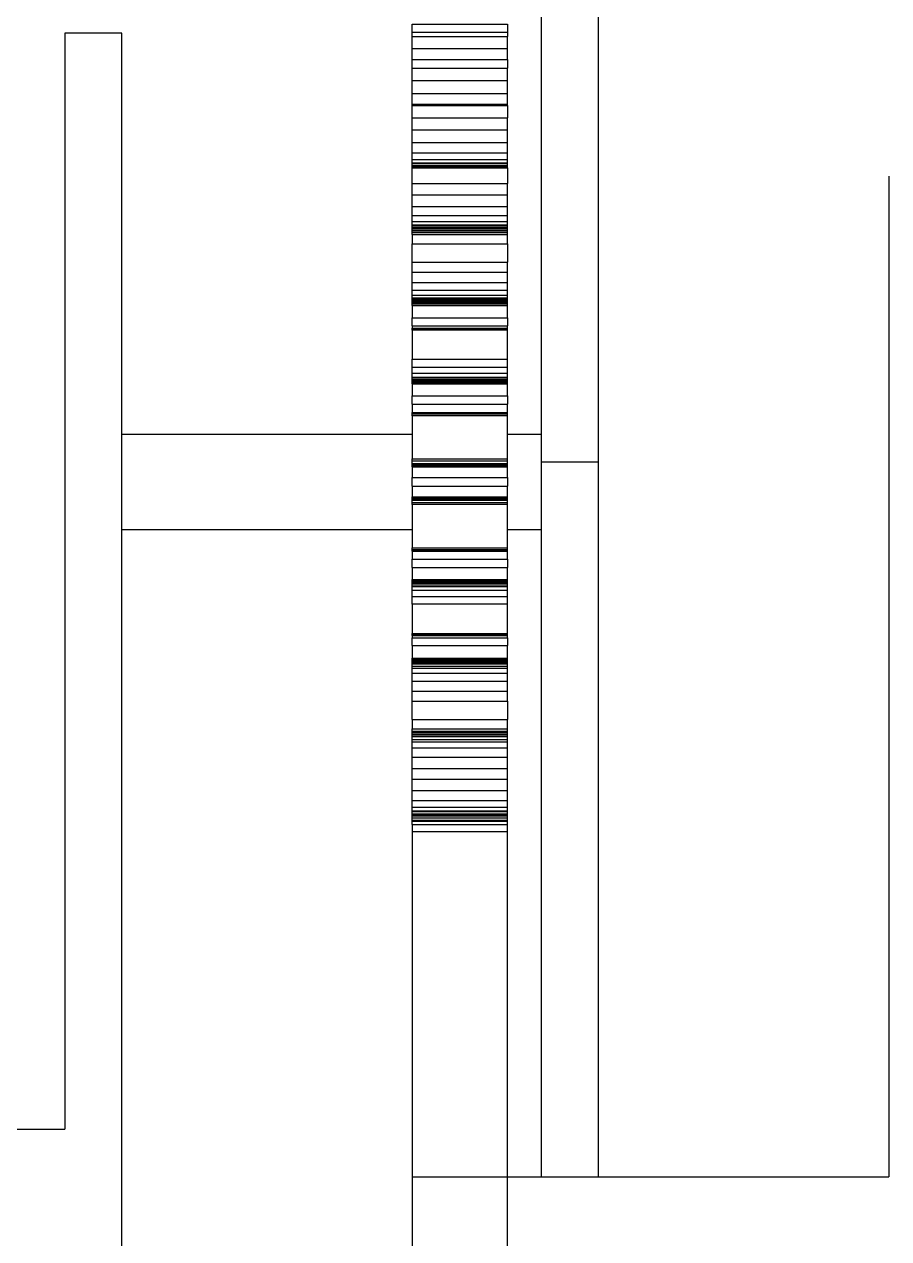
# Model space of a CAD drawing. Extents: x -518 to 2151, y -2845 to -846.
# Drawn here: x 164.6 to 255.3, y -1955.6 to -1828.1 of the extents above; entities that cross this region are included whole.
import ezdxf

# ---------------------------------------------------------------- set-up
doc = ezdxf.new("R2010")
doc.units = 0
doc.layers.get('0').update_dxf_attribs({"linetype": 'CONTINUOUS'})

msp = doc.modelspace()

# ---------------------------------------------------------------- linework, layer by layer
at = {"lineweight": 25}
for p, q in [((218.82101, -1804.0952), (218.82101, -1874.0952)), ((224.82101, -1874.0952), (224.82101, -1810.0952)), ((168.82101, -1829.0952), (168.82101, -1944.0952)), ((174.82101, -1829.0952), (168.82101, -1829.0952)), ((174.82101, -1829.0952), (168.82101, -1829.0952)), ((174.82101, -2079.0952), (174.82101, -1829.0952)), ((255.29301, -1844.0952), (255.29301, -1949.0952)), ((215.29301, -1860.23421), (205.29301, -1860.23421)), ((205.29301, -1860.23421), (205.29301, -1863.29208)), ((215.29301, -1863.29208), (215.29301, -1860.23421)), ((205.29301, -1863.29208), (215.29301, -1863.29208)), ((215.29301, -1869.23458), (205.29301, -1869.23458)), ((205.29301, -1869.23458), (205.29301, -1873.76031)), ((215.29301, -1873.76031), (215.29301, -1869.23458)), ((205.29301, -1873.76031), (215.29301, -1873.76031)), ((218.82101, -1874.0952), (218.82101, -1949.0952)), ((224.82101, -1874.0952), (218.82101, -1874.0952)), ((224.82101, -1949.0952), (224.82101, -1874.0952)), ((205.29301, -1878.54551), (205.29301, -1883.07125)), ((215.29301, -1878.54551), (205.29301, -1878.54551)), ((215.29301, -1883.07125), (215.29301, -1878.54551)), ((205.29301, -1883.07125), (215.29301, -1883.07125)), ((215.29301, -1889.01375), (205.29301, -1889.01375)), ((205.29301, -1889.01375), (205.29301, -1892.07161)), ((215.29301, -1892.07161), (215.29301, -1889.01375)), ((205.29301, -1892.07161), (215.29301, -1892.07161)), ((205.29301, -1912.8452), (205.29301, -1995.3452)), ((205.29301, -1912.8452), (215.29301, -1912.8452)), ((215.29301, -1995.3452), (215.29301, -1912.8452)), ((68.82101, -1944.0952), (168.82101, -1944.0952)), ((205.29301, -1949.0952), (205.29301, -1959.0952)), ((205.29301, -1949.0952), (255.29301, -1949.0952))]:
    msp.add_line(p, q, dxfattribs=at)
at = {"color": 6, "lineweight": 25}
for p, q in [((205.29301, -1828.14997), (215.29301, -1828.14997)), ((205.29301, -1828.98157), (205.29301, -1828.14997)), ((215.29301, -1828.14997), (215.29301, -1828.98157)), ((205.29301, -1828.98157), (215.29301, -1828.98157)), ((205.29301, -1829.44103), (205.29301, -1828.98157)), ((205.29301, -1829.44103), (215.29301, -1829.44103)), ((205.29301, -1830.69013), (205.29301, -1829.44103)), ((215.29301, -1828.98157), (215.29301, -1829.44103)), ((215.29301, -1830.69013), (215.29301, -1829.44103)), ((205.29301, -1830.69013), (215.29301, -1830.69013)), ((205.29301, -1831.86216), (205.29301, -1830.69013)), ((215.29301, -1831.86216), (215.29301, -1830.69013)), ((205.29301, -1831.86216), (215.29301, -1831.86216)), ((205.29301, -1832.761), (205.29301, -1831.86216)), ((215.29301, -1831.86216), (215.29301, -1832.761)), ((205.29301, -1832.761), (215.29301, -1832.761)), ((205.29301, -1834.0438), (205.29301, -1832.761)), ((215.29301, -1834.0438), (215.29301, -1832.761)), ((205.29301, -1834.0438), (215.29301, -1834.0438)), ((205.29301, -1835.39843), (205.29301, -1834.0438)), ((215.29301, -1835.39843), (215.29301, -1834.0438)), ((205.29301, -1835.39843), (215.29301, -1835.39843)), ((205.29301, -1836.52118), (205.29301, -1835.39843)), ((215.29301, -1836.52118), (215.29301, -1835.39843)), ((205.29301, -1836.52118), (215.29301, -1836.52118)), ((205.29301, -1836.67846), (205.29301, -1836.52118)), ((205.29301, -1836.67846), (215.29301, -1836.67846)), ((205.29301, -1837.97741), (205.29301, -1836.67846)), ((215.29301, -1836.67846), (215.29301, -1836.52118)), ((215.29301, -1836.67846), (215.29301, -1837.97741)), ((205.29301, -1839.23785), (205.29301, -1837.9774)), ((205.29301, -1837.97741), (215.29301, -1837.97741)), ((215.29301, -1839.23785), (215.29301, -1837.9774)), ((205.29301, -1839.23785), (215.29301, -1839.23785)), ((205.29301, -1840.5505), (205.29301, -1839.23785)), ((215.29301, -1840.5505), (215.29301, -1839.23785)), ((205.29301, -1840.5505), (215.29301, -1840.5505)), ((205.29301, -1841.62142), (205.29301, -1840.5505)), ((215.29301, -1841.62142), (215.29301, -1840.5505)), ((205.29301, -1841.62142), (215.29301, -1841.62142)), ((205.29301, -1842.32435), (205.29301, -1841.62142)), ((205.29301, -1842.32435), (215.29301, -1842.32435)), ((205.29301, -1842.68773), (205.29301, -1842.32435)), ((205.29301, -1842.68773), (215.29301, -1842.68773)), ((205.29301, -1842.75443), (205.29301, -1842.68773)), ((215.29301, -1842.32435), (215.29301, -1841.62142)), ((215.29301, -1842.68773), (215.29301, -1842.32435)), ((215.29301, -1842.75443), (215.29301, -1842.68773)), ((205.29301, -1842.75443), (215.29301, -1842.75443)), ((205.29301, -1842.96086), (205.29301, -1842.75443)), ((205.29301, -1842.96086), (215.29301, -1842.96086)), ((205.29301, -1843.06868), (205.29301, -1842.96086)), ((205.29301, -1843.06868), (215.29301, -1843.06868)), ((205.29301, -1843.15907), (205.29301, -1843.06868)), ((205.29301, -1843.15907), (215.29301, -1843.15907)), ((205.29301, -1843.21999), (205.29301, -1843.15907)), ((205.29301, -1843.21999), (215.29301, -1843.21999)), ((205.29301, -1844.86226), (205.29301, -1843.21999)), ((215.29301, -1842.96086), (215.29301, -1842.75443)), ((215.29301, -1843.06868), (215.29301, -1842.96086)), ((215.29301, -1843.15907), (215.29301, -1843.06868)), ((215.29301, -1843.21999), (215.29301, -1843.15907)), ((215.29301, -1843.21999), (215.29301, -1844.86226)), ((205.29301, -1844.86226), (215.29301, -1844.86226)), ((205.29301, -1846.04526), (205.29301, -1844.86226)), ((215.29301, -1846.04526), (215.29301, -1844.86226)), ((205.29301, -1846.04526), (215.29301, -1846.04526)), ((205.29301, -1847.25855), (205.29301, -1846.04526)), ((215.29301, -1847.25855), (215.29301, -1846.04526)), ((205.29301, -1847.25855), (215.29301, -1847.25855)), ((205.29301, -1848.23084), (205.29301, -1847.25855)), ((215.29301, -1848.23084), (215.29301, -1847.25855)), ((205.29301, -1848.23084), (215.29301, -1848.23084)), ((205.29301, -1848.85802), (205.29301, -1848.23084)), ((205.29301, -1848.85802), (215.29301, -1848.85802)), ((205.29301, -1849.17769), (205.29301, -1848.85802)), ((215.29301, -1848.85802), (215.29301, -1848.23084)), ((215.29301, -1849.17769), (215.29301, -1848.85802)), ((205.29301, -1849.17769), (215.29301, -1849.17769)), ((205.29301, -1849.23599), (205.29301, -1849.17769)), ((205.29301, -1849.23599), (215.29301, -1849.23599)), ((205.29301, -1849.41554), (205.29301, -1849.23599)), ((205.29301, -1849.41554), (215.29301, -1849.41554)), ((205.29301, -1849.50873), (205.29301, -1849.41554)), ((205.29301, -1849.50873), (215.29301, -1849.50873)), ((205.29301, -1849.58651), (205.29301, -1849.50873)), ((205.29301, -1849.58651), (215.29301, -1849.58651)), ((205.29301, -1849.74553), (205.29301, -1849.58651)), ((205.29301, -1849.74553), (215.29301, -1849.74553)), ((205.29301, -1849.75296), (205.29301, -1849.74553)), ((205.29301, -1849.75296), (215.29301, -1849.75296)), ((205.29301, -1849.91722), (205.29301, -1849.75296)), ((205.29301, -1849.91722), (215.29301, -1849.91722)), ((205.29301, -1849.99371), (205.29301, -1849.91722)), ((205.29301, -1849.99371), (215.29301, -1849.99371)), ((205.29301, -1850.21085), (205.29301, -1849.99371)), ((205.29301, -1850.21085), (215.29301, -1850.21085)), ((205.29301, -1850.21085), (205.29301, -1851.20084)), ((215.29301, -1849.23599), (215.29301, -1849.17769)), ((215.29301, -1849.41554), (215.29301, -1849.23599)), ((215.29301, -1849.50873), (215.29301, -1849.41554)), ((215.29301, -1849.58651), (215.29301, -1849.50873)), ((215.29301, -1849.74553), (215.29301, -1849.58651)), ((215.29301, -1849.75296), (215.29301, -1849.74553)), ((215.29301, -1849.91722), (215.29301, -1849.75296)), ((215.29301, -1849.99371), (215.29301, -1849.91722)), ((215.29301, -1850.21085), (215.29301, -1849.99371)), ((215.29301, -1851.20084), (215.29301, -1850.21085)), ((205.29301, -1851.20084), (215.29301, -1851.20084)), ((205.29301, -1853.11467), (205.29301, -1851.20084)), ((215.29301, -1851.20084), (215.29301, -1853.11467)), ((205.29301, -1853.11467), (215.29301, -1853.11467)), ((205.29301, -1854.16853), (205.29301, -1853.11467)), ((205.29301, -1854.16853), (215.29301, -1854.16853)), ((205.29301, -1855.22943), (205.29301, -1854.16853)), ((215.29301, -1854.16853), (215.29301, -1853.11467)), ((215.29301, -1855.22943), (215.29301, -1854.16853)), ((205.29301, -1855.22943), (215.29301, -1855.22943)), ((205.29301, -1856.0606), (205.29301, -1855.22943)), ((215.29301, -1856.0606), (215.29301, -1855.22943)), ((205.29301, -1856.0606), (215.29301, -1856.0606)), ((205.29301, -1856.58461), (205.29301, -1856.0606)), ((205.29301, -1856.8466), (205.29301, -1856.5846)), ((205.29301, -1856.58461), (215.29301, -1856.58461)), ((215.29301, -1856.58461), (215.29301, -1856.0606)), ((215.29301, -1856.8466), (215.29301, -1856.5846)), ((205.29301, -1856.8466), (215.29301, -1856.8466)), ((205.29301, -1856.89394), (205.29301, -1856.8466)), ((205.29301, -1856.89394), (215.29301, -1856.89394)), ((205.29301, -1857.03876), (205.29301, -1856.89394)), ((205.29301, -1857.03876), (215.29301, -1857.03876)), ((205.29301, -1857.11326), (205.29301, -1857.03876)), ((205.29301, -1857.11326), (215.29301, -1857.11326)), ((205.29301, -1857.17503), (205.29301, -1857.11326)), ((205.29301, -1857.17503), (215.29301, -1857.17503)), ((205.29301, -1857.29995), (205.29301, -1857.17503)), ((205.29301, -1857.29995), (215.29301, -1857.29995)), ((205.29301, -1857.30574), (205.29301, -1857.29995)), ((205.29301, -1857.30574), (215.29301, -1857.30574)), ((205.29301, -1857.43207), (205.29301, -1857.30574)), ((205.29301, -1857.43207), (215.29301, -1857.43207)), ((205.29301, -1857.48948), (205.29301, -1857.43207)), ((205.29301, -1857.48948), (215.29301, -1857.48948)), ((205.29301, -1857.64516), (205.29301, -1857.48948)), ((205.29301, -1857.64516), (215.29301, -1857.64516)), ((205.29301, -1857.64516), (205.29301, -1858.96479)), ((215.29301, -1856.89394), (215.29301, -1856.8466)), ((215.29301, -1857.03876), (215.29301, -1856.89394)), ((215.29301, -1857.11326), (215.29301, -1857.03876)), ((215.29301, -1857.17503), (215.29301, -1857.11326)), ((215.29301, -1857.29995), (215.29301, -1857.17503)), ((215.29301, -1857.30574), (215.29301, -1857.29995)), ((215.29301, -1857.43207), (215.29301, -1857.30574)), ((215.29301, -1857.48948), (215.29301, -1857.43207)), ((215.29301, -1857.64516), (215.29301, -1857.48948)), ((215.29301, -1858.96479), (215.29301, -1857.64516)), ((205.29301, -1858.96479), (215.29301, -1858.96479)), ((205.29301, -1859.78726), (205.29301, -1858.96479)), ((215.29301, -1858.96479), (215.29301, -1859.78726)), ((205.29301, -1859.78726), (215.29301, -1859.78726)), ((205.29301, -1859.78726), (205.29301, -1860.02862)), ((205.29301, -1860.02862), (215.29301, -1860.02862)), ((205.29301, -1860.11098), (205.29301, -1860.02862)), ((205.29301, -1860.11098), (215.29301, -1860.11098)), ((205.29301, -1860.23421), (205.29301, -1860.11098)), ((215.29301, -1860.02862), (215.29301, -1859.78726)), ((215.29301, -1860.11098), (215.29301, -1860.02862)), ((215.29301, -1860.23421), (215.29301, -1860.11098)), ((205.29301, -1864.11477), (205.29301, -1863.29208)), ((205.29301, -1864.11477), (215.29301, -1864.11477)), ((205.29301, -1864.76849), (205.29301, -1864.11477)), ((215.29301, -1864.11477), (215.29301, -1863.29208)), ((215.29301, -1864.76849), (215.29301, -1864.11477)), ((205.29301, -1864.76849), (215.29301, -1864.76849)), ((205.29301, -1865.16642), (205.29301, -1864.76849)), ((205.29301, -1865.16642), (215.29301, -1865.16642)), ((205.29301, -1865.35929), (205.29301, -1865.16642)), ((205.29301, -1865.35929), (215.29301, -1865.35929)), ((205.29301, -1865.39361), (205.29301, -1865.35929)), ((205.29301, -1865.39361), (215.29301, -1865.39361)), ((205.29301, -1865.49736), (205.29301, -1865.39361)), ((205.29301, -1865.49736), (215.29301, -1865.49736)), ((205.29301, -1865.54991), (205.29301, -1865.49736)), ((205.29301, -1865.54991), (215.29301, -1865.54991)), ((205.29301, -1865.59297), (205.29301, -1865.54991)), ((205.29301, -1865.59297), (215.29301, -1865.59297)), ((205.29301, -1865.67834), (205.29301, -1865.59297)), ((215.29301, -1865.16642), (215.29301, -1864.76849)), ((215.29301, -1865.35929), (215.29301, -1865.16642)), ((215.29301, -1865.39361), (215.29301, -1865.35929)), ((215.29301, -1865.49736), (215.29301, -1865.39361)), ((215.29301, -1865.54991), (215.29301, -1865.49736)), ((215.29301, -1865.59297), (215.29301, -1865.54991)), ((215.29301, -1865.67834), (215.29301, -1865.59297)), ((205.29301, -1865.67834), (215.29301, -1865.67834)), ((205.29301, -1865.68223), (205.29301, -1865.67834)), ((205.29301, -1865.68223), (215.29301, -1865.68223)), ((205.29301, -1865.76512), (205.29301, -1865.68223)), ((205.29301, -1865.76512), (215.29301, -1865.76512)), ((205.29301, -1865.80093), (205.29301, -1865.76512)), ((205.29301, -1865.80093), (215.29301, -1865.80093)), ((205.29301, -1865.88835), (205.29301, -1865.80093)), ((205.29301, -1865.88835), (215.29301, -1865.88835)), ((205.29301, -1865.88835), (205.29301, -1867.13675)), ((215.29301, -1865.68223), (215.29301, -1865.67834)), ((215.29301, -1865.76512), (215.29301, -1865.68223)), ((215.29301, -1865.80093), (215.29301, -1865.76512)), ((215.29301, -1865.88835), (215.29301, -1865.80093)), ((215.29301, -1867.13675), (215.29301, -1865.88835)), ((205.29301, -1867.13675), (215.29301, -1867.13675)), ((205.29301, -1868.01738), (205.29301, -1867.13675)), ((205.29301, -1868.01738), (215.29301, -1868.01738)), ((205.29301, -1868.01738), (205.29301, -1868.88049)), ((215.29301, -1867.13675), (215.29301, -1868.01738)), ((215.29301, -1868.88419), (215.29301, -1868.01738)), ((205.29301, -1868.88049), (215.29301, -1868.88049)), ((205.29301, -1868.88419), (205.29301, -1868.88049)), ((205.29301, -1868.88448), (215.29301, -1868.88448)), ((205.29301, -1868.90406), (205.29301, -1868.88448)), ((205.29301, -1868.90406), (215.29301, -1868.90406)), ((205.29301, -1868.93134), (205.29301, -1868.90406)), ((205.29301, -1868.93134), (215.29301, -1868.93134)), ((205.29301, -1869.03122), (205.29301, -1868.93134)), ((205.29301, -1869.03122), (215.29301, -1869.03122)), ((205.29301, -1869.23458), (205.29301, -1869.03122)), ((215.29301, -1868.88419), (215.29301, -1868.88049)), ((215.29301, -1868.90406), (215.29301, -1868.88448)), ((215.29301, -1868.93134), (215.29301, -1868.90406)), ((215.29301, -1869.03122), (215.29301, -1868.93134)), ((215.29301, -1869.23458), (215.29301, -1869.03122)), ((205.29301, -1873.97393), (205.29301, -1873.76031)), ((205.29301, -1873.97393), (215.29301, -1873.97393)), ((205.29301, -1874.2284), (205.29301, -1873.97393)), ((205.29301, -1874.2284), (215.29301, -1874.2284)), ((205.29301, -1874.34371), (205.29301, -1874.2284)), ((205.29301, -1874.34371), (215.29301, -1874.34371)), ((205.29301, -1874.36351), (205.29301, -1874.34371)), ((205.29301, -1874.36351), (215.29301, -1874.36351)), ((205.29301, -1874.42166), (205.29301, -1874.36351)), ((205.29301, -1874.42166), (215.29301, -1874.42166)), ((205.29301, -1874.44996), (205.29301, -1874.42166)), ((205.29301, -1874.44996), (215.29301, -1874.44996)), ((205.29301, -1874.47243), (205.29301, -1874.44996)), ((205.29301, -1874.47243), (215.29301, -1874.47243)), ((205.29301, -1874.51452), (205.29301, -1874.47243)), ((205.29301, -1874.51452), (215.29301, -1874.51452)), ((205.29301, -1874.51634), (205.29301, -1874.51452)), ((205.29301, -1874.51634), (215.29301, -1874.51634)), ((205.29301, -1874.55216), (205.29301, -1874.51634)), ((205.29301, -1874.55216), (215.29301, -1874.55216)), ((205.29301, -1874.5648), (205.29301, -1874.55216)), ((205.29301, -1874.5648), (215.29301, -1874.5648)), ((205.29301, -1874.58015), (205.29301, -1874.5648)), ((205.29301, -1874.58015), (215.29301, -1874.58015)), ((205.29301, -1874.58015), (205.29301, -1875.70276)), ((215.29301, -1873.97393), (215.29301, -1873.76031)), ((215.29301, -1874.2284), (215.29301, -1873.97393)), ((215.29301, -1874.34371), (215.29301, -1874.2284)), ((215.29301, -1874.36351), (215.29301, -1874.34371)), ((215.29301, -1874.42166), (215.29301, -1874.36351)), ((215.29301, -1874.44996), (215.29301, -1874.42166)), ((215.29301, -1874.47243), (215.29301, -1874.44996)), ((215.29301, -1874.51452), (215.29301, -1874.47243)), ((215.29301, -1874.51634), (215.29301, -1874.51452)), ((215.29301, -1874.55216), (215.29301, -1874.51634)), ((215.29301, -1874.5648), (215.29301, -1874.55216)), ((215.29301, -1874.58015), (215.29301, -1874.5648)), ((215.29301, -1875.70276), (215.29301, -1874.58015)), ((205.29301, -1875.70276), (215.29301, -1875.70276)), ((205.29301, -1876.60307), (205.29301, -1875.70276)), ((215.29301, -1875.70276), (215.29301, -1876.60307)), ((205.29301, -1876.60307), (215.29301, -1876.60307)), ((205.29301, -1876.60307), (205.29301, -1877.72567)), ((215.29301, -1877.72567), (215.29301, -1876.60307)), ((205.29301, -1877.72567), (215.29301, -1877.72567)), ((205.29301, -1877.74102), (205.29301, -1877.72567)), ((205.29301, -1877.74102), (215.29301, -1877.74102)), ((205.29301, -1877.75001), (205.29301, -1877.74102)), ((205.29301, -1877.75001), (215.29301, -1877.75001)), ((205.29301, -1877.7746), (205.29301, -1877.75001)), ((205.29301, -1877.7746), (215.29301, -1877.7746)), ((205.29301, -1877.81826), (205.29301, -1877.7746)), ((205.29301, -1877.81826), (215.29301, -1877.81826)), ((205.29301, -1877.83339), (205.29301, -1877.81826)), ((205.29301, -1877.83339), (215.29301, -1877.83339)), ((205.29301, -1877.88416), (205.29301, -1877.83339)), ((205.29301, -1877.88416), (215.29301, -1877.88416)), ((205.29301, -1877.88637), (205.29301, -1877.88416)), ((205.29301, -1877.88637), (215.29301, -1877.88637)), ((205.29301, -1877.98436), (205.29301, -1877.88637)), ((205.29301, -1877.98436), (215.29301, -1877.98436)), ((205.29301, -1878.07743), (205.29301, -1877.98436)), ((205.29301, -1878.07743), (215.29301, -1878.07743)), ((205.29301, -1878.3319), (205.29301, -1878.07743)), ((205.29301, -1878.3319), (215.29301, -1878.3319)), ((205.29301, -1878.54551), (205.29301, -1878.3319)), ((215.29301, -1877.74102), (215.29301, -1877.72567)), ((215.29301, -1877.75001), (215.29301, -1877.74102)), ((215.29301, -1877.7746), (215.29301, -1877.75001)), ((215.29301, -1877.81826), (215.29301, -1877.7746)), ((215.29301, -1877.83339), (215.29301, -1877.81826)), ((215.29301, -1877.88416), (215.29301, -1877.83339)), ((215.29301, -1877.88637), (215.29301, -1877.88416)), ((215.29301, -1877.98436), (215.29301, -1877.88637)), ((215.29301, -1878.07743), (215.29301, -1877.98436)), ((215.29301, -1878.3319), (215.29301, -1878.07743)), ((215.29301, -1878.54551), (215.29301, -1878.3319)), ((205.29301, -1883.2746), (205.29301, -1883.07125)), ((205.29301, -1883.2746), (215.29301, -1883.2746)), ((205.29301, -1883.37448), (205.29301, -1883.2746)), ((205.29301, -1883.37448), (215.29301, -1883.37448)), ((205.29301, -1883.4072), (205.29301, -1883.37448)), ((205.29301, -1883.4072), (215.29301, -1883.4072)), ((205.29301, -1883.41161), (205.29301, -1883.4072)), ((205.29301, -1883.41161), (215.29301, -1883.41161)), ((205.29301, -1883.42163), (205.29301, -1883.41161)), ((205.29301, -1883.42163), (215.29301, -1883.42163)), ((205.29301, -1883.42444), (205.29301, -1883.42163)), ((205.29301, -1883.42444), (215.29301, -1883.42444)), ((205.29301, -1883.42444), (205.29301, -1884.28844)), ((215.29301, -1883.2746), (215.29301, -1883.07125)), ((215.29301, -1883.37448), (215.29301, -1883.2746)), ((215.29301, -1883.4072), (215.29301, -1883.37448)), ((215.29301, -1883.41161), (215.29301, -1883.4072)), ((215.29301, -1883.42163), (215.29301, -1883.41161)), ((215.29301, -1883.42444), (215.29301, -1883.42163)), ((215.29301, -1884.28844), (215.29301, -1883.42444)), ((205.29301, -1884.28844), (215.29301, -1884.28844)), ((205.29301, -1885.16908), (205.29301, -1884.28844)), ((215.29301, -1884.28844), (215.29301, -1885.16908)), ((205.29301, -1885.16908), (215.29301, -1885.16908)), ((205.29301, -1885.16908), (205.29301, -1886.41747)), ((215.29301, -1886.41747), (215.29301, -1885.16908)), ((205.29301, -1886.41747), (215.29301, -1886.41747)), ((205.29301, -1886.5049), (205.29301, -1886.41747)), ((205.29301, -1886.5049), (215.29301, -1886.5049)), ((205.29301, -1886.53107), (205.29301, -1886.5049)), ((205.29301, -1886.53107), (215.29301, -1886.53107)), ((205.29301, -1886.59089), (205.29301, -1886.53107)), ((205.29301, -1886.59089), (215.29301, -1886.59089)), ((205.29301, -1886.68299), (205.29301, -1886.59089)), ((205.29301, -1886.68299), (215.29301, -1886.68299)), ((205.29301, -1886.71285), (205.29301, -1886.68299)), ((205.29301, -1886.71285), (215.29301, -1886.71285)), ((205.29301, -1886.80846), (205.29301, -1886.71285)), ((205.29301, -1886.80846), (215.29301, -1886.80846)), ((205.29301, -1886.8125), (205.29301, -1886.80846)), ((205.29301, -1886.8125), (215.29301, -1886.8125)), ((205.29301, -1886.98461), (205.29301, -1886.8125)), ((205.29301, -1886.98461), (215.29301, -1886.98461)), ((205.29301, -1887.1394), (205.29301, -1886.98461)), ((205.29301, -1887.1394), (215.29301, -1887.1394)), ((205.29301, -1887.53734), (205.29301, -1887.1394)), ((215.29301, -1886.5049), (215.29301, -1886.41747)), ((215.29301, -1886.53107), (215.29301, -1886.5049)), ((215.29301, -1886.59089), (215.29301, -1886.53107)), ((215.29301, -1886.68299), (215.29301, -1886.59089)), ((215.29301, -1886.71285), (215.29301, -1886.68299)), ((215.29301, -1886.80846), (215.29301, -1886.71285)), ((215.29301, -1886.8125), (215.29301, -1886.80846)), ((215.29301, -1886.98461), (215.29301, -1886.8125)), ((215.29301, -1887.1394), (215.29301, -1886.98461)), ((215.29301, -1887.53734), (215.29301, -1887.1394)), ((205.29301, -1887.53734), (215.29301, -1887.53734)), ((205.29301, -1888.19105), (205.29301, -1887.53734)), ((205.29301, -1888.19105), (215.29301, -1888.19105)), ((205.29301, -1889.01375), (205.29301, -1888.19105)), ((215.29301, -1888.19105), (215.29301, -1887.53734)), ((215.29301, -1889.01375), (215.29301, -1888.19105)), ((205.29301, -1892.19484), (205.29301, -1892.07161)), ((205.29301, -1892.19484), (215.29301, -1892.19484)), ((205.29301, -1892.2772), (205.29301, -1892.19484)), ((205.29301, -1892.2772), (215.29301, -1892.2772)), ((205.29301, -1892.2772), (205.29301, -1892.51856)), ((215.29301, -1892.19484), (215.29301, -1892.07161)), ((215.29301, -1892.2772), (215.29301, -1892.19484)), ((215.29301, -1892.51856), (215.29301, -1892.2772)), ((205.29301, -1892.51856), (215.29301, -1892.51856)), ((205.29301, -1893.34104), (205.29301, -1892.51856)), ((205.29301, -1893.34104), (215.29301, -1893.34104)), ((205.29301, -1893.34104), (205.29301, -1894.66066)), ((215.29301, -1892.51856), (215.29301, -1893.34104)), ((215.29301, -1894.66066), (215.29301, -1893.34104)), ((205.29301, -1894.66066), (215.29301, -1894.66066)), ((205.29301, -1894.81634), (205.29301, -1894.66066)), ((205.29301, -1894.81634), (215.29301, -1894.81634)), ((205.29301, -1894.85856), (205.29301, -1894.81634)), ((205.29301, -1894.85856), (215.29301, -1894.85856)), ((205.29301, -1894.95099), (205.29301, -1894.85856)), ((205.29301, -1894.95099), (215.29301, -1894.95099)), ((205.29301, -1895.08751), (205.29301, -1894.95099)), ((215.29301, -1894.81634), (215.29301, -1894.66066)), ((215.29301, -1894.85856), (215.29301, -1894.81634)), ((215.29301, -1894.95099), (215.29301, -1894.85856)), ((215.29301, -1895.08751), (215.29301, -1894.95099)), ((205.29301, -1895.08751), (215.29301, -1895.08751)), ((205.29301, -1895.13079), (205.29301, -1895.08751)), ((205.29301, -1895.13079), (215.29301, -1895.13079)), ((205.29301, -1895.26706), (205.29301, -1895.13079)), ((205.29301, -1895.26706), (215.29301, -1895.26706)), ((205.29301, -1895.27276), (205.29301, -1895.26706)), ((205.29301, -1895.27276), (215.29301, -1895.27276)), ((205.29301, -1895.51147), (205.29301, -1895.27276)), ((205.29301, -1895.51147), (215.29301, -1895.51147)), ((205.29301, -1895.72122), (205.29301, -1895.51147)), ((205.29301, -1895.72122), (215.29301, -1895.72122)), ((205.29301, -1896.24522), (205.29301, -1895.72122)), ((215.29301, -1895.13079), (215.29301, -1895.08751)), ((215.29301, -1895.26706), (215.29301, -1895.13079)), ((215.29301, -1895.27276), (215.29301, -1895.26706)), ((215.29301, -1895.51147), (215.29301, -1895.27276)), ((215.29301, -1895.72122), (215.29301, -1895.51147)), ((215.29301, -1896.24522), (215.29301, -1895.72122)), ((205.29301, -1896.24522), (215.29301, -1896.24522)), ((205.29301, -1897.07639), (205.29301, -1896.24522)), ((205.29301, -1897.07639), (215.29301, -1897.07639)), ((205.29301, -1898.1373), (205.29301, -1897.07639)), ((215.29301, -1897.07639), (215.29301, -1896.24522)), ((215.29301, -1898.1373), (215.29301, -1897.07639)), ((205.29301, -1898.1373), (215.29301, -1898.1373)), ((205.29301, -1899.19115), (205.29301, -1898.1373)), ((215.29301, -1899.19115), (215.29301, -1898.1373)), ((205.29301, -1899.19115), (215.29301, -1899.19115)), ((205.29301, -1901.10498), (205.29301, -1899.19115)), ((215.29301, -1899.19115), (215.29301, -1901.10498)), ((205.29301, -1901.10498), (215.29301, -1901.10498)), ((205.29301, -1901.10498), (205.29301, -1902.09497)), ((215.29301, -1902.09497), (215.29301, -1901.10498)), ((205.29301, -1902.09497), (215.29301, -1902.09497)), ((205.29301, -1902.31211), (205.29301, -1902.09497)), ((205.29301, -1902.36852), (205.29301, -1902.3121)), ((205.29301, -1902.31211), (215.29301, -1902.31211)), ((205.29301, -1902.36852), (215.29301, -1902.36852)), ((205.29301, -1902.48953), (205.29301, -1902.36852)), ((205.29301, -1902.48953), (215.29301, -1902.48953)), ((205.29301, -1902.66449), (205.29301, -1902.48953)), ((215.29301, -1902.31211), (215.29301, -1902.09497)), ((215.29301, -1902.36852), (215.29301, -1902.3121)), ((215.29301, -1902.48953), (215.29301, -1902.36852)), ((215.29301, -1902.66449), (215.29301, -1902.48953)), ((205.29301, -1902.66449), (215.29301, -1902.66449)), ((205.29301, -1902.71931), (205.29301, -1902.66449)), ((205.29301, -1902.71931), (215.29301, -1902.71931)), ((205.29301, -1902.89029), (205.29301, -1902.71931)), ((205.29301, -1902.89029), (215.29301, -1902.89029)), ((205.29301, -1902.89739), (205.29301, -1902.89029)), ((205.29301, -1902.89739), (215.29301, -1902.89739)), ((205.29301, -1903.19226), (205.29301, -1902.89739)), ((205.29301, -1903.19226), (215.29301, -1903.19226)), ((205.29301, -1903.44781), (205.29301, -1903.19226)), ((205.29301, -1903.44781), (215.29301, -1903.44781)), ((205.29301, -1904.07498), (205.29301, -1903.44781)), ((215.29301, -1902.71931), (215.29301, -1902.66449)), ((215.29301, -1902.89029), (215.29301, -1902.71931)), ((215.29301, -1902.89739), (215.29301, -1902.89029)), ((215.29301, -1903.19226), (215.29301, -1902.89739)), ((215.29301, -1903.44781), (215.29301, -1903.19226)), ((215.29301, -1904.07498), (215.29301, -1903.44781)), ((205.29301, -1904.07498), (215.29301, -1904.07498)), ((205.29301, -1905.04727), (205.29301, -1904.07498)), ((205.29301, -1905.04727), (215.29301, -1905.04727)), ((205.29301, -1906.251), (205.29301, -1905.04727)), ((215.29301, -1905.04727), (215.29301, -1904.07498)), ((215.29301, -1906.251), (215.29301, -1905.04727)), ((205.29301, -1906.251), (215.29301, -1906.251)), ((205.29301, -1907.34851), (205.29301, -1906.251)), ((215.29301, -1907.34851), (215.29301, -1906.251)), ((205.29301, -1907.34851), (215.29301, -1907.34851)), ((205.29301, -1908.55164), (205.29301, -1907.34851)), ((215.29301, -1908.55164), (215.29301, -1907.34851)), ((205.29301, -1908.55164), (215.29301, -1908.55164)), ((205.29301, -1909.58975), (205.29301, -1908.55164)), ((215.29301, -1909.58975), (215.29301, -1908.55164)), ((205.29301, -1909.58975), (215.29301, -1909.58975)), ((205.29301, -1910.30659), (205.29301, -1909.58975)), ((215.29301, -1910.30659), (215.29301, -1909.58975)), ((205.29301, -1910.30659), (215.29301, -1910.30659)), ((205.29301, -1910.69177), (205.29301, -1910.30659)), ((205.29301, -1910.69177), (215.29301, -1910.69177)), ((205.29301, -1910.76371), (205.29301, -1910.69177)), ((205.29301, -1910.76371), (215.29301, -1910.76371)), ((205.29301, -1910.98915), (205.29301, -1910.76371)), ((205.29301, -1910.98915), (215.29301, -1910.98915)), ((205.29301, -1911.10877), (205.29301, -1910.98915)), ((205.29301, -1911.10877), (215.29301, -1911.10877)), ((205.29301, -1911.21018), (205.29301, -1911.10877)), ((205.29301, -1911.21018), (215.29301, -1911.21018)), ((205.29301, -1911.42279), (205.29301, -1911.21018)), ((205.29301, -1911.42279), (215.29301, -1911.42279)), ((205.29301, -1911.43293), (205.29301, -1911.42279)), ((205.29301, -1911.43293), (215.29301, -1911.43293)), ((205.29301, -1911.66309), (205.29301, -1911.43293)), ((215.29301, -1910.69177), (215.29301, -1910.30659)), ((215.29301, -1910.76371), (215.29301, -1910.69177)), ((215.29301, -1910.98915), (215.29301, -1910.76371)), ((215.29301, -1911.10877), (215.29301, -1910.98915)), ((215.29301, -1911.21018), (215.29301, -1911.10877)), ((215.29301, -1911.42279), (215.29301, -1911.21018)), ((215.29301, -1911.43293), (215.29301, -1911.42279)), ((215.29301, -1911.66309), (215.29301, -1911.43293)), ((205.29301, -1911.66309), (215.29301, -1911.66309)), ((205.29301, -1911.77584), (205.29301, -1911.66309)), ((205.29301, -1911.77584), (215.29301, -1911.77584)), ((205.29301, -1912.12414), (205.29301, -1911.77584)), ((205.29301, -1912.12414), (215.29301, -1912.12414)), ((205.29301, -1912.12414), (205.29301, -1912.84437)), ((215.29301, -1911.77584), (215.29301, -1911.66309)), ((215.29301, -1912.12414), (215.29301, -1911.77584)), ((215.29301, -1912.84437), (215.29301, -1912.12414)), ((205.29301, -1912.8452), (215.29301, -1912.8452))]:
    msp.add_line(p, q, dxfattribs=at)
at = {"color": 1, "lineweight": 25}
for p, q in [((174.82101, -1871.15291), (205.29301, -1871.15291)), ((215.29301, -1871.15291), (218.82101, -1871.15291)), ((174.82101, -1881.15291), (205.29301, -1881.15291)), ((215.29301, -1881.15291), (218.82101, -1881.15291))]:
    msp.add_line(p, q, dxfattribs=at)
at = {"color": 4, "lineweight": 25}
msp.add_line((205.29301, -1949.0952), (255.29301, -1949.0952), dxfattribs=at)

doc.saveas('drawing.dxf')
